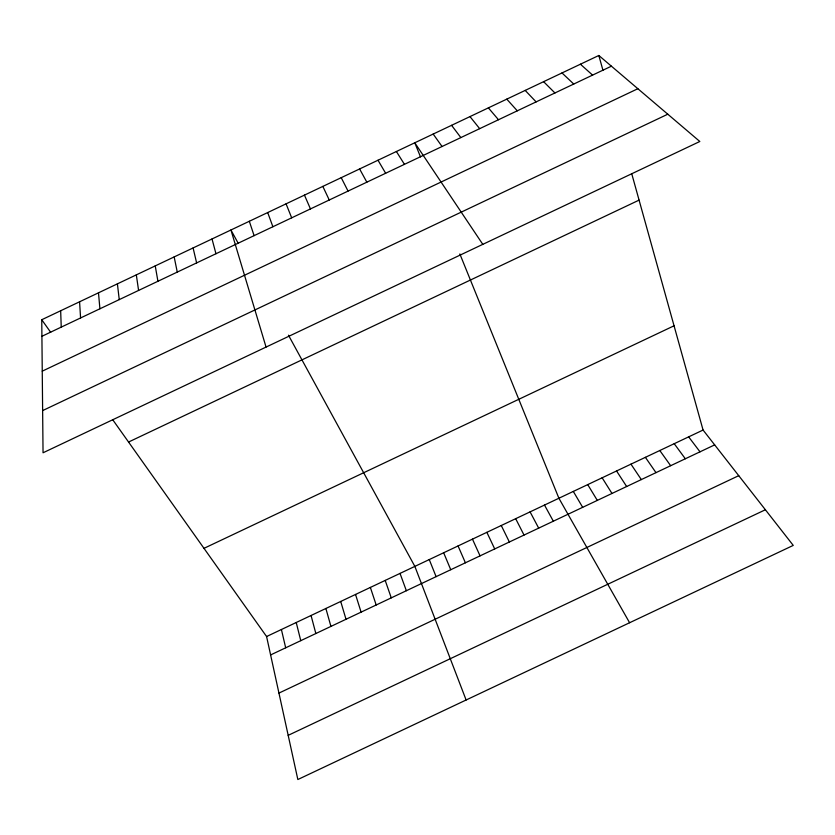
<?xml version="1.0" encoding="UTF-8"?>
<svg xmlns="http://www.w3.org/2000/svg" width="835" height="835" viewBox="0 0 835 835"><rect width="100%" height="100%" fill="white"/><g stroke="black" fill="none" stroke-linecap="round" stroke-linejoin="round"><path stroke-width="1.25" d="M41.75 319.732L598.831 55.475L699.824 141.491L43.044 452.779L41.75 319.732L50.684 332.32M41.907 336.296L611.397 66.184M42.251 371.158L637.867 88.719M42.637 410.59L667.791 114.207M128.548 442.039L639.078 200.118M203.99 548.334L674.054 325.796M266.584 636.531L703.07 430.046L793.25 545.401L297.844 779.525L266.584 636.531L112.641 419.619M270.613 654.932L714.666 444.888M278.953 693.092L738.735 475.668M288.19 735.343L765.382 509.757M580.419 64.212L592.579 75.108M562.007 72.948L573.749 84.043M543.595 81.673L554.931 92.967M525.184 90.41L536.112 101.891M506.782 99.146L517.293 110.815M488.381 107.872L498.485 119.739M469.98 116.597L479.676 128.663M688.645 436.862L700.001 451.829M451.578 125.323L460.857 137.587M674.221 443.688L685.326 458.77M659.807 450.514L670.651 465.7M433.177 134.059L442.059 146.501M645.382 457.329L655.986 472.641M630.968 464.156L641.322 479.582M482.797 244.352L414.786 142.785L420.506 156.907M616.554 470.971L626.647 486.523M602.139 477.787L611.982 493.454M396.395 151.511L404.443 164.338M587.725 484.613L597.317 500.395M573.311 491.429L582.663 507.325M378.005 160.226L385.645 173.262M629.6 622.733L558.897 498.245L459.855 253.955M544.493 505.06L553.334 521.197M359.614 168.952L366.847 182.176M238.246 243.35L230.94 229.99L266.052 347.078M288.461 335.19L414.859 566.391L466.118 700.001M530.079 511.876L538.679 528.127M515.675 518.692L524.025 535.068M341.223 177.678L348.049 191.09M501.271 525.507L509.36 541.998M486.868 532.323L494.706 548.929M322.842 186.393L329.251 200.003M472.464 539.139L480.052 555.859M458.06 545.954L465.408 562.79M304.451 195.119L310.463 208.917M443.656 552.76L450.754 569.721M429.263 559.575L436.1 576.651M286.071 203.834L291.676 217.831M400.028 573.405L406.363 590.721M267.701 212.549L272.888 226.744M385.196 580.419L391.271 597.85M249.321 221.275L254.101 235.658M370.364 587.433L376.188 604.989M355.533 594.447L361.096 612.128M340.711 601.461L346.014 619.267M325.88 608.475L330.931 626.396M598.831 55.475L602.974 70.359M631.698 173.607L703.07 430.046M212.017 238.967L215.962 253.736M311.058 615.489L315.849 633.535M296.227 622.503L300.767 640.664M193.094 247.943L196.622 262.921M281.405 629.517L285.685 647.803M174.16 256.919L177.27 272.095M155.237 265.895L157.93 281.27M136.324 274.872L138.589 290.444M117.401 283.848L119.248 299.619M98.488 292.824L99.908 308.783M79.575 301.79L80.578 317.958M60.663 310.766L61.237 327.132"/></g></svg>
